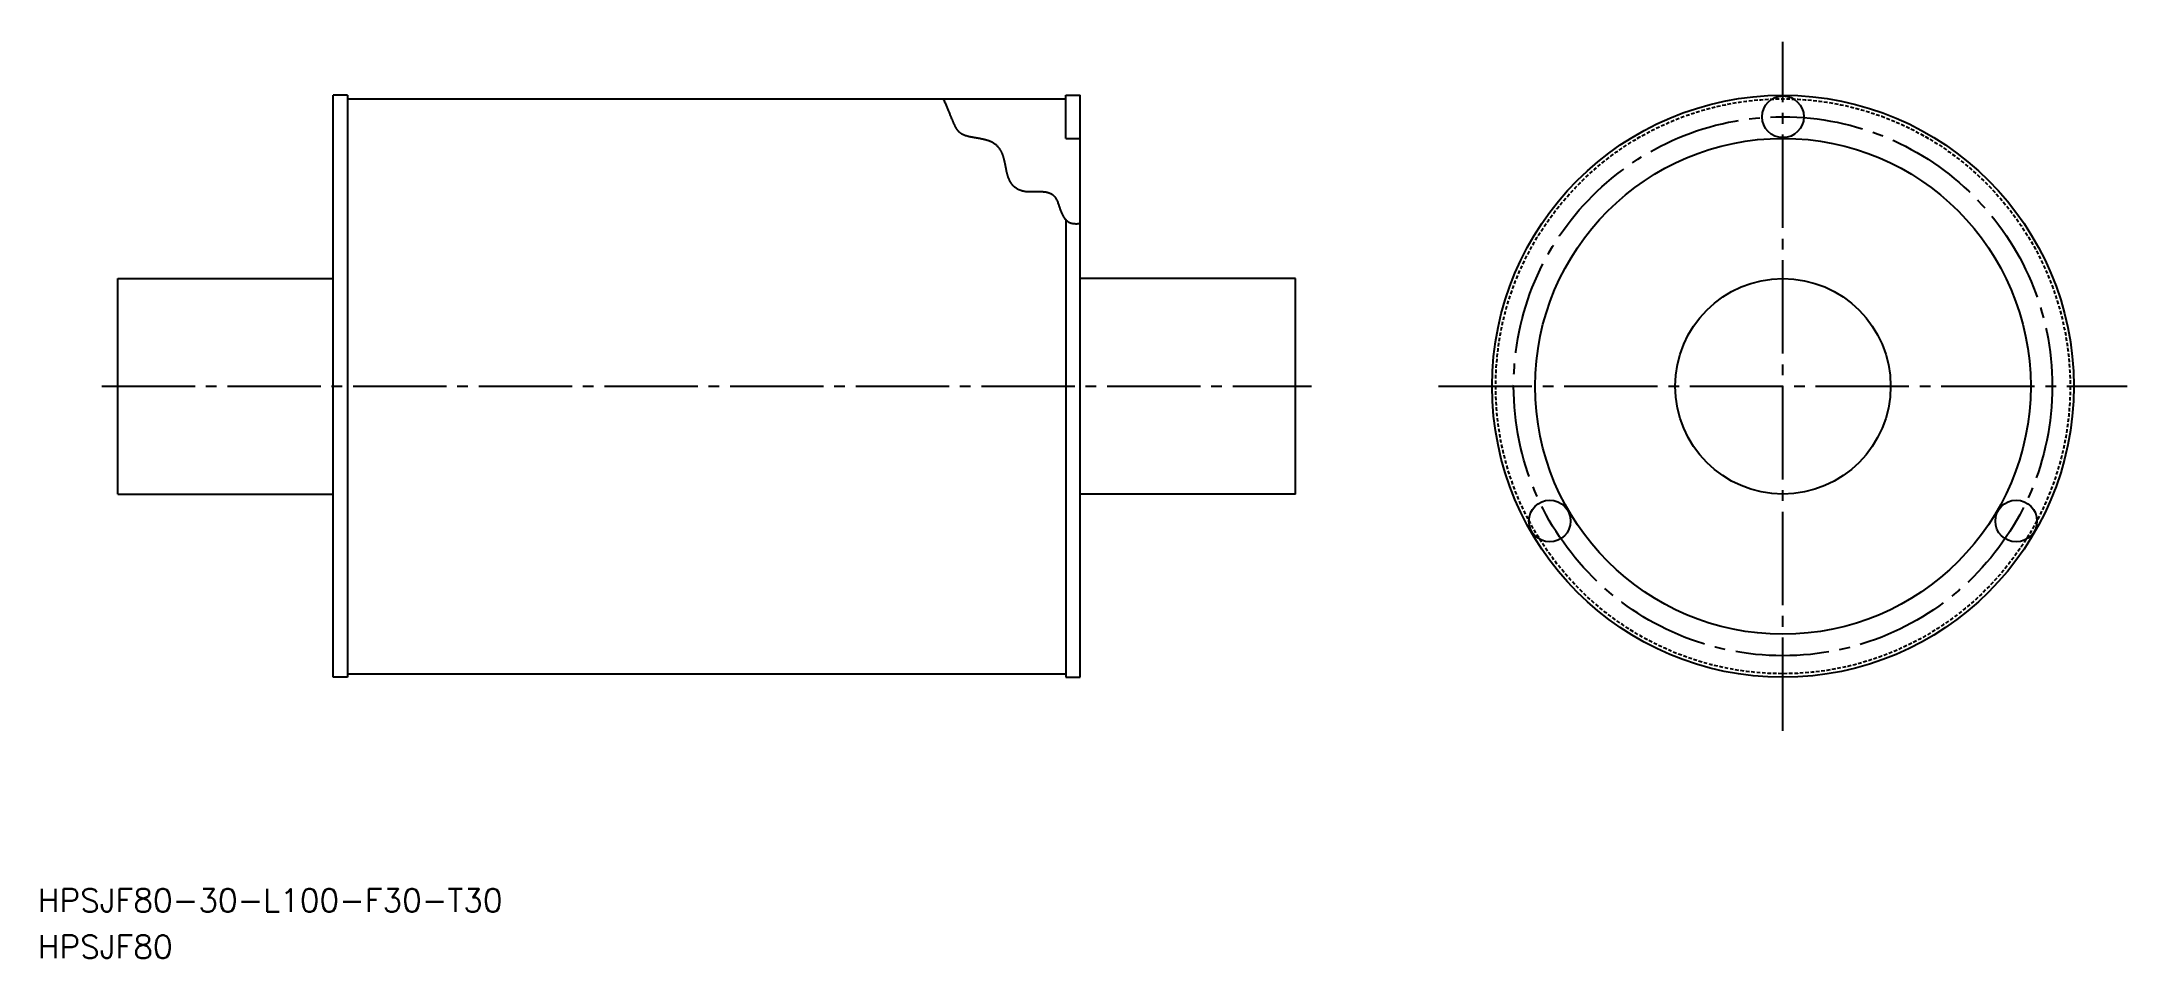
# Model space of a CAD drawing. Extents: x 48 to 339, y 118 to 246.
import ezdxf

# ---------------------------------------------------------------- set-up
doc = ezdxf.new("R2010")
doc.units = 0
doc.linetypes.add('CENTER', pattern=[17.5, 13, -1.5, 1.5, -1.5])
doc.linetypes.add('DASHED', pattern=[0.75, 0.5, -0.25])
doc.layers.get('0').update_dxf_attribs({"linetype": 'CONTINUOUS'})
doc.layers.add('CENTER', color=1, linetype='CENTER')
doc.styles.get("Standard").update_dxf_attribs({"font": 'txt.shx', "bigfont": '@extfont2.shx'})

msp = doc.modelspace()

# ---------------------------------------------------------------- linework, layer by layer
at = {"color": 7, "linetype": 'CONTINUOUS'}
for p, q in [((88.79, 157.43), (88.79, 238.43)), ((90.79, 238.43), (88.79, 238.43)), ((90.79, 238.43), (90.79, 157.43)), ((190.79, 232.43), (190.79, 238.43)), ((190.79, 238.43), (192.79, 238.43)), ((192.79, 157.43), (192.79, 238.43)), ((90.79, 237.93), (190.79, 237.93)), ((190.79, 232.43), (192.79, 232.43)), ((190.79, 221.12), (190.79, 157.43)), ((58.79, 212.93), (88.79, 212.93)), ((58.79, 182.93), (58.79, 212.93)), ((222.79, 212.93), (192.79, 212.93)), ((222.79, 182.93), (222.79, 212.93)), ((58.79, 182.93), (88.79, 182.93)), ((222.79, 182.93), (192.79, 182.93)), ((90.79, 157.43), (88.79, 157.43)), ((90.79, 157.93), (190.79, 157.93)), ((190.79, 157.43), (192.79, 157.43))]:
    msp.add_line(p, q, dxfattribs=at)
at = {"color": 3}
msp.add_polyline3d([(173.74, 237.93, 0), (173.8, 237.79, 0), (173.86, 237.65, 0), (173.92, 237.52, 0), (173.98, 237.39, 0), (174.03, 237.26, 0), (174.09, 237.14, 0), (174.14, 237.02, 0), (174.19, 236.9, 0), (174.24, 236.78, 0), (174.29, 236.66, 0), (174.34, 236.55, 0), (174.38, 236.44, 0), (174.43, 236.33, 0), (174.47, 236.22, 0), (174.51, 236.12, 0), (174.56, 236.01, 0), (174.6, 235.91, 0), (174.63, 235.81, 0), (174.67, 235.71, 0), (174.71, 235.62, 0), (174.75, 235.53, 0), (174.78, 235.43, 0), (174.82, 235.34, 0), (174.85, 235.26, 0), (174.89, 235.17, 0), (174.92, 235.09, 0), (174.96, 235, 0), (174.99, 234.93, 0), (175.02, 234.85, 0), (175.06, 234.77, 0), (175.09, 234.69, 0), (175.12, 234.62, 0), (175.15, 234.55, 0), (175.18, 234.48, 0), (175.21, 234.41, 0), (175.25, 234.35, 0), (175.28, 234.28, 0), (175.31, 234.22, 0), (175.34, 234.16, 0), (175.37, 234.09, 0), (175.41, 234.04, 0), (175.44, 233.98, 0), (175.47, 233.92, 0), (175.5, 233.87, 0), (175.54, 233.82, 0), (175.57, 233.76, 0), (175.61, 233.72, 0), (175.64, 233.67, 0), (175.68, 233.62, 0), (175.72, 233.57, 0), (175.75, 233.53, 0), (175.79, 233.49, 0), (175.83, 233.44, 0), (175.87, 233.4, 0), (175.91, 233.36, 0), (175.96, 233.32, 0), (176, 233.29, 0), (176.05, 233.25, 0), (176.09, 233.22, 0), (176.14, 233.18, 0), (176.19, 233.15, 0), (176.24, 233.12, 0), (176.29, 233.09, 0), (176.34, 233.06, 0), (176.4, 233.03, 0), (176.45, 233, 0), (176.51, 232.97, 0), (176.57, 232.95, 0), (176.63, 232.92, 0), (176.69, 232.9, 0), (176.76, 232.87, 0), (176.82, 232.85, 0), (176.89, 232.83, 0), (176.96, 232.81, 0), (177.03, 232.79, 0), (177.11, 232.77, 0), (177.18, 232.75, 0), (177.26, 232.73, 0), (177.34, 232.71, 0), (177.42, 232.7, 0), (177.5, 232.68, 0), (177.58, 232.66, 0), (177.67, 232.65, 0), (177.75, 232.63, 0), (177.84, 232.62, 0), (177.92, 232.6, 0), (178.01, 232.58, 0), (178.1, 232.57, 0), (178.19, 232.55, 0), (178.28, 232.54, 0), (178.37, 232.52, 0), (178.46, 232.51, 0), (178.55, 232.49, 0), (178.64, 232.47, 0), (178.73, 232.46, 0), (178.82, 232.44, 0), (178.91, 232.43, 0), (179, 232.41, 0), (179.08, 232.39, 0), (179.17, 232.37, 0), (179.26, 232.35, 0), (179.35, 232.33, 0), (179.44, 232.31, 0), (179.52, 232.29, 0), (179.61, 232.27, 0), (179.69, 232.25, 0), (179.77, 232.22, 0), (179.86, 232.2, 0), (179.94, 232.17, 0), (180.02, 232.15, 0), (180.09, 232.12, 0), (180.17, 232.09, 0), (180.25, 232.06, 0), (180.32, 232.03, 0), (180.39, 232, 0), (180.46, 231.96, 0), (180.53, 231.93, 0), (180.59, 231.89, 0), (180.66, 231.85, 0), (180.72, 231.81, 0), (180.78, 231.77, 0), (180.84, 231.73, 0), (180.9, 231.69, 0), (180.95, 231.65, 0), (181.01, 231.6, 0), (181.06, 231.56, 0), (181.11, 231.51, 0), (181.16, 231.46, 0), (181.21, 231.41, 0), (181.26, 231.37, 0), (181.31, 231.32, 0), (181.35, 231.26, 0), (181.4, 231.21, 0), (181.44, 231.16, 0), (181.48, 231.11, 0), (181.52, 231.05, 0), (181.56, 231, 0), (181.59, 230.94, 0), (181.63, 230.88, 0), (181.66, 230.83, 0), (181.7, 230.77, 0), (181.73, 230.71, 0), (181.76, 230.65, 0), (181.79, 230.59, 0), (181.82, 230.53, 0), (181.85, 230.47, 0), (181.88, 230.41, 0), (181.9, 230.35, 0), (181.93, 230.28, 0), (181.95, 230.22, 0), (181.98, 230.16, 0), (182, 230.09, 0), (182.02, 230.03, 0), (182.04, 229.97, 0), (182.06, 229.9, 0), (182.09, 229.84, 0), (182.1, 229.77, 0), (182.12, 229.71, 0), (182.14, 229.64, 0), (182.16, 229.57, 0), (182.18, 229.51, 0), (182.19, 229.44, 0), (182.21, 229.37, 0), (182.22, 229.31, 0), (182.24, 229.24, 0), (182.25, 229.17, 0), (182.27, 229.1, 0), (182.28, 229.04, 0), (182.29, 228.97, 0), (182.31, 228.9, 0), (182.32, 228.83, 0), (182.34, 228.77, 0), (182.35, 228.7, 0), (182.36, 228.63, 0), (182.37, 228.56, 0), (182.39, 228.5, 0), (182.4, 228.43, 0), (182.41, 228.36, 0), (182.43, 228.29, 0), (182.44, 228.23, 0), (182.45, 228.16, 0), (182.47, 228.09, 0), (182.48, 228.03, 0), (182.49, 227.96, 0), (182.51, 227.9, 0), (182.52, 227.83, 0), (182.54, 227.76, 0), (182.55, 227.7, 0), (182.57, 227.63, 0), (182.58, 227.57, 0), (182.6, 227.51, 0), (182.62, 227.44, 0), (182.63, 227.38, 0), (182.65, 227.32, 0), (182.67, 227.25, 0), (182.69, 227.19, 0), (182.71, 227.13, 0), (182.73, 227.07, 0), (182.75, 227.01, 0), (182.78, 226.95, 0), (182.8, 226.89, 0), (182.82, 226.83, 0), (182.85, 226.77, 0), (182.88, 226.71, 0), (182.9, 226.66, 0), (182.93, 226.6, 0), (182.96, 226.54, 0), (182.99, 226.49, 0), (183.02, 226.44, 0), (183.06, 226.38, 0), (183.09, 226.33, 0), (183.12, 226.28, 0), (183.16, 226.22, 0), (183.2, 226.17, 0), (183.23, 226.12, 0), (183.27, 226.08, 0), (183.31, 226.03, 0), (183.35, 225.98, 0), (183.4, 225.93, 0), (183.44, 225.89, 0), (183.49, 225.84, 0), (183.53, 225.8, 0), (183.58, 225.76, 0), (183.63, 225.72, 0), (183.68, 225.68, 0), (183.73, 225.64, 0), (183.78, 225.6, 0), (183.83, 225.56, 0), (183.89, 225.53, 0), (183.94, 225.49, 0), (184, 225.46, 0), (184.06, 225.42, 0), (184.12, 225.39, 0), (184.18, 225.36, 0), (184.24, 225.33, 0), (184.3, 225.3, 0), (184.36, 225.28, 0), (184.43, 225.25, 0), (184.49, 225.23, 0), (184.56, 225.2, 0), (184.63, 225.18, 0), (184.69, 225.16, 0), (184.76, 225.14, 0), (184.84, 225.12, 0), (184.91, 225.11, 0), (184.98, 225.09, 0), (185.06, 225.08, 0), (185.13, 225.07, 0), (185.21, 225.06, 0), (185.29, 225.05, 0), (185.37, 225.04, 0), (185.45, 225.03, 0), (185.53, 225.03, 0), (185.61, 225.02, 0), (185.7, 225.02, 0), (185.78, 225.02, 0), (185.87, 225.02, 0), (185.95, 225.02, 0), (186.04, 225.02, 0), (186.12, 225.02, 0), (186.21, 225.02, 0), (186.3, 225.02, 0), (186.39, 225.03, 0), (186.47, 225.03, 0), (186.56, 225.03, 0), (186.65, 225.03, 0), (186.74, 225.03, 0), (186.83, 225.04, 0), (186.92, 225.04, 0), (187.01, 225.04, 0), (187.1, 225.04, 0), (187.19, 225.04, 0), (187.27, 225.04, 0), (187.36, 225.03, 0), (187.45, 225.03, 0), (187.53, 225.03, 0), (187.62, 225.02, 0), (187.71, 225.01, 0), (187.79, 225, 0), (187.87, 224.99, 0), (187.96, 224.98, 0), (188.04, 224.97, 0), (188.12, 224.95, 0), (188.2, 224.93, 0), (188.28, 224.91, 0), (188.36, 224.89, 0), (188.43, 224.87, 0), (188.51, 224.84, 0), (188.58, 224.81, 0), (188.65, 224.78, 0), (188.72, 224.74, 0), (188.79, 224.7, 0), (188.86, 224.66, 0), (188.93, 224.62, 0), (188.99, 224.57, 0), (189.05, 224.52, 0), (189.11, 224.47, 0), (189.17, 224.41, 0), (189.23, 224.35, 0), (189.28, 224.28, 0), (189.33, 224.22, 0), (189.38, 224.14, 0), (189.43, 224.07, 0), (189.47, 223.99, 0), (189.51, 223.9, 0), (189.56, 223.81, 0), (189.6, 223.73, 0), (189.63, 223.63, 0), (189.67, 223.54, 0), (189.71, 223.44, 0), (189.75, 223.34, 0), (189.78, 223.24, 0), (189.81, 223.14, 0), (189.85, 223.04, 0), (189.88, 222.93, 0), (189.92, 222.83, 0), (189.96, 222.72, 0), (189.99, 222.62, 0), (190.03, 222.51, 0), (190.07, 222.4, 0), (190.11, 222.3, 0), (190.15, 222.19, 0), (190.19, 222.09, 0), (190.23, 221.99, 0), (190.28, 221.89, 0), (190.33, 221.79, 0), (190.38, 221.69, 0), (190.43, 221.6, 0), (190.49, 221.51, 0), (190.55, 221.42, 0), (190.61, 221.33, 0), (190.67, 221.25, 0), (190.74, 221.17, 0), (190.81, 221.09, 0), (190.89, 221.02, 0), (190.97, 220.96, 0), (191.06, 220.89, 0), (191.15, 220.83, 0), (191.24, 220.78, 0), (191.34, 220.73, 0), (191.44, 220.69, 0), (191.55, 220.65, 0), (191.66, 220.62, 0), (191.78, 220.6, 0), (191.91, 220.58, 0), (192.04, 220.57, 0), (192.18, 220.56, 0), (192.32, 220.56, 0), (192.47, 220.57, 0), (192.63, 220.59, 0), (192.79, 220.61, 0)], dxfattribs=at)
at = {"color": 7, "linetype": 'CONTINUOUS'}
for centre, radius in [((290.67, 197.93), 40.5), ((290.67, 235.43), 2.9), ((290.67, 197.93), 34.5), ((290.67, 197.93), 15), ((258.2, 179.18), 2.9), ((323.15, 179.18), 2.9)]:
    msp.add_circle(centre, radius, dxfattribs=at)
at = {"color": 3, "linetype": 'DASHED'}
msp.add_circle((290.67, 197.93), 40, dxfattribs=at)
at = {"layer": 'CENTER', "color": 1, "linetype": 'CENTER'}
for p, q in [((290.67, 149.97), (290.67, 245.88)), ((56.54, 197.93), (225.04, 197.93)), ((242.72, 197.93), (338.62, 197.93))]:
    msp.add_line(p, q, dxfattribs=at)
msp.add_circle((290.67, 197.93), 37.5, dxfattribs=at)

# ---------------------------------------------------------------- texts
at = {"color": 7, "linetype": 'CONTINUOUS'}
for s, p in [('HPSJF80-30-L100-F30-T30', (47.64, 124.79)), ('HPSJF80', (47.64, 118.33))]:
    msp.add_text(s, height=3.2, dxfattribs=at).set_placement(p)

doc.saveas('drawing.dxf')
